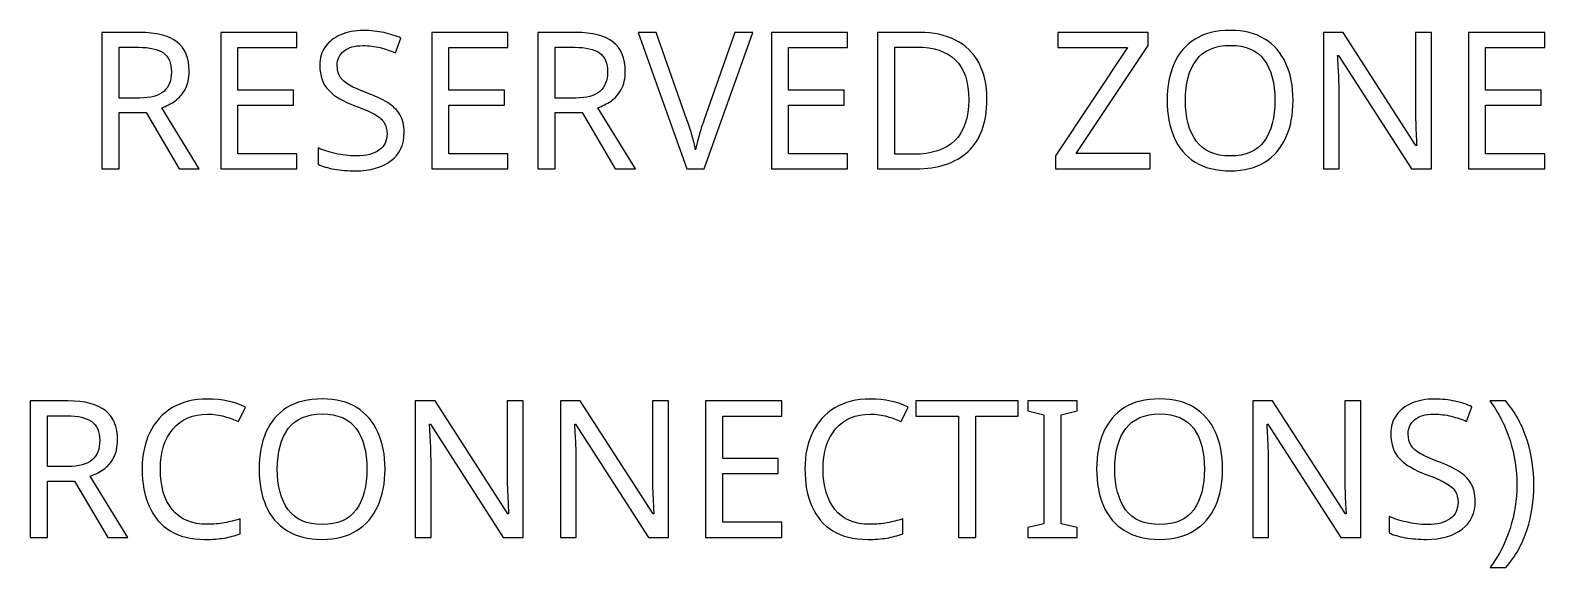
# Model space of a CAD drawing. Header units: inches. Extents: x -6.7 to 20.3, y -5.6 to 12.6.
# Drawn here: x 3.673 to 4.995, y 0.761 to 1.23 of the extents above; entities that cross this region are included whole.
import ezdxf

# ---------------------------------------------------------------- set-up
doc = ezdxf.new("R2010")
doc.units = ezdxf.units.IN
doc.header["$MEASUREMENT"] = 0
doc.layers.add('Layer 1', color=7, linetype='Continuous')

msp = doc.modelspace()

# ---------------------------------------------------------------- linework, layer by layer
at = {"layer": 'Layer 1', "color": 114}
for points, knots in [([(3.9996, 1.1405), (3.9996, 1.13), (3.9958, 1.1217), (3.9881, 1.1159), (3.9805, 1.11), (3.9701, 1.107), (3.9571, 1.107), (3.9505, 1.107), (3.9443, 1.1075), (3.9386, 1.1085), (3.933, 1.1095), (3.9283, 1.1109), (3.9245, 1.1127), (3.9245, 1.1127), (3.9245, 1.127), (3.9245, 1.127), (3.9285, 1.1252), (3.9335, 1.1236), (3.9394, 1.1222), (3.9453, 1.1207), (3.9515, 1.12), (3.9578, 1.12), (3.9667, 1.12), (3.9734, 1.1217), (3.9779, 1.1252), (3.9824, 1.1286), (3.9846, 1.1333), (3.9846, 1.1392), (3.9846, 1.1431), (3.9838, 1.1464), (3.9821, 1.149), (3.9805, 1.1517), (3.9776, 1.1542), (3.9736, 1.1564), (3.9695, 1.1587), (3.9639, 1.1611), (3.9566, 1.1637), (3.9465, 1.1674), (3.9389, 1.1719), (3.9337, 1.1772), (3.9286, 1.1825), (3.926, 1.1898), (3.926, 1.199), (3.926, 1.2054), (3.9276, 1.2108), (3.9308, 1.2153), (3.934, 1.2198), (3.9385, 1.2232), (3.9442, 1.2257), (3.95, 1.2281), (3.9565, 1.2294), (3.964, 1.2294), (3.9705, 1.2294), (3.9765, 1.2287), (3.982, 1.2275), (3.9874, 1.2263), (3.9924, 1.2247), (3.9968, 1.2227), (3.9968, 1.2227), (3.9921, 1.2099), (3.9921, 1.2099), (3.988, 1.2116), (3.9836, 1.2131), (3.9787, 1.2144), (3.9739, 1.2156), (3.9689, 1.2162), (3.9636, 1.2162), (3.9562, 1.2162), (3.9506, 1.2146), (3.9468, 1.2114), (3.943, 1.2083), (3.9411, 1.2041), (3.9411, 1.1989), (3.9411, 1.1949), (3.942, 1.1915), (3.9436, 1.1889), (3.9453, 1.1862), (3.948, 1.1838), (3.9518, 1.1817), (3.9556, 1.1796), (3.9607, 1.1773), (3.9671, 1.1749), (3.9741, 1.1723), (3.9801, 1.1696), (3.9849, 1.1666), (3.9897, 1.1637), (3.9934, 1.1601), (3.9959, 1.156), (3.9984, 1.1519), (3.9996, 1.1467), (3.9996, 1.1405)], [0, 0, 0, 0, 0.033333, 0.033333, 0.033333, 0.066667, 0.066667, 0.066667, 0.1, 0.1, 0.1, 0.133333, 0.133333, 0.133333, 0.166667, 0.166667, 0.166667, 0.2, 0.2, 0.2, 0.233333, 0.233333, 0.233333, 0.266667, 0.266667, 0.266667, 0.3, 0.3, 0.3, 0.333333, 0.333333, 0.333333, 0.366667, 0.366667, 0.366667, 0.4, 0.4, 0.4, 0.433333, 0.433333, 0.433333, 0.466667, 0.466667, 0.466667, 0.5, 0.5, 0.5, 0.533333, 0.533333, 0.533333, 0.566667, 0.566667, 0.566667, 0.6, 0.6, 0.6, 0.633333, 0.633333, 0.633333, 0.666667, 0.666667, 0.666667, 0.7, 0.7, 0.7, 0.733333, 0.733333, 0.733333, 0.766667, 0.766667, 0.766667, 0.8, 0.8, 0.8, 0.833333, 0.833333, 0.833333, 0.866667, 0.866667, 0.866667, 0.9, 0.9, 0.9, 0.933333, 0.933333, 0.933333, 0.966667, 0.966667, 0.966667, 1, 1, 1, 1]), ([(4.7751, 1.1684), (4.7751, 1.156), (4.7731, 1.1453), (4.7689, 1.1361), (4.7647, 1.1269), (4.7586, 1.1198), (4.7505, 1.1147), (4.7424, 1.1096), (4.7323, 1.107), (4.7203, 1.107), (4.708, 1.107), (4.6977, 1.1096), (4.6896, 1.1147), (4.6814, 1.1198), (4.6753, 1.127), (4.6713, 1.1362), (4.6673, 1.1454), (4.6653, 1.1562), (4.6653, 1.1685), (4.6653, 1.1807), (4.6673, 1.1914), (4.6713, 1.2005), (4.6753, 1.2096), (4.6814, 1.2167), (4.6896, 1.2219), (4.6977, 1.227), (4.708, 1.2295), (4.7205, 1.2295), (4.7324, 1.2295), (4.7424, 1.227), (4.7505, 1.2219), (4.7586, 1.2169), (4.7647, 1.2098), (4.7689, 1.2006), (4.7731, 1.1914), (4.7751, 1.1807), (4.7751, 1.1684)], [0, 0, 0, 0, 0.083333, 0.083333, 0.083333, 0.166667, 0.166667, 0.166667, 0.25, 0.25, 0.25, 0.333333, 0.333333, 0.333333, 0.416667, 0.416667, 0.416667, 0.5, 0.5, 0.5, 0.583333, 0.583333, 0.583333, 0.666667, 0.666667, 0.666667, 0.75, 0.75, 0.75, 0.833333, 0.833333, 0.833333, 0.916667, 0.916667, 0.916667, 1, 1, 1, 1]), ([(3.7686, 1.2277), (3.7834, 1.2277), (3.7943, 1.2249), (3.8014, 1.2193), (3.8085, 1.2137), (3.812, 1.2052), (3.812, 1.1939), (3.812, 1.1875), (3.8108, 1.1822), (3.8085, 1.178), (3.8061, 1.1738), (3.8032, 1.1704), (3.7996, 1.1679), (3.796, 1.1654), (3.7921, 1.1635), (3.7881, 1.162), (3.7881, 1.162), (3.8208, 1.1087), (3.8208, 1.1087), (3.8208, 1.1087), (3.8033, 1.1087), (3.8033, 1.1087), (3.8033, 1.1087), (3.7745, 1.1579), (3.7745, 1.1579), (3.7745, 1.1579), (3.7508, 1.1579), (3.7508, 1.1579), (3.7508, 1.1579), (3.7508, 1.1087), (3.7508, 1.1087), (3.7508, 1.1087), (3.7358, 1.1087), (3.7358, 1.1087), (3.7358, 1.1087), (3.7358, 1.2277), (3.7358, 1.2277), (3.7358, 1.2277), (3.7686, 1.2277), (3.7686, 1.2277)], [0, 0, 0, 0, 0.076923, 0.076923, 0.076923, 0.153846, 0.153846, 0.153846, 0.230769, 0.230769, 0.230769, 0.307692, 0.307692, 0.307692, 0.384615, 0.384615, 0.384615, 0.461538, 0.461538, 0.461538, 0.538462, 0.538462, 0.538462, 0.615385, 0.615385, 0.615385, 0.692308, 0.692308, 0.692308, 0.769231, 0.769231, 0.769231, 0.846154, 0.846154, 0.846154, 0.923077, 0.923077, 0.923077, 1, 1, 1, 1]), ([(3.906, 1.1087), (3.906, 1.1087), (3.8395, 1.1087), (3.8395, 1.1087), (3.8395, 1.1087), (3.8395, 1.2277), (3.8395, 1.2277), (3.8395, 1.2277), (3.906, 1.2277), (3.906, 1.2277), (3.906, 1.2277), (3.906, 1.2145), (3.906, 1.2145), (3.906, 1.2145), (3.8545, 1.2145), (3.8545, 1.2145), (3.8545, 1.2145), (3.8545, 1.1774), (3.8545, 1.1774), (3.8545, 1.1774), (3.903, 1.1774), (3.903, 1.1774), (3.903, 1.1774), (3.903, 1.1644), (3.903, 1.1644), (3.903, 1.1644), (3.8545, 1.1644), (3.8545, 1.1644), (3.8545, 1.1644), (3.8545, 1.1219), (3.8545, 1.1219), (3.8545, 1.1219), (3.906, 1.1219), (3.906, 1.1219), (3.906, 1.1219), (3.906, 1.1087), (3.906, 1.1087)], [0, 0, 0, 0, 0.083333, 0.083333, 0.083333, 0.166667, 0.166667, 0.166667, 0.25, 0.25, 0.25, 0.333333, 0.333333, 0.333333, 0.416667, 0.416667, 0.416667, 0.5, 0.5, 0.5, 0.583333, 0.583333, 0.583333, 0.666667, 0.666667, 0.666667, 0.75, 0.75, 0.75, 0.833333, 0.833333, 0.833333, 0.916667, 0.916667, 0.916667, 1, 1, 1, 1]), ([(4.0901, 1.1087), (4.0901, 1.1087), (4.0236, 1.1087), (4.0236, 1.1087), (4.0236, 1.1087), (4.0236, 1.2277), (4.0236, 1.2277), (4.0236, 1.2277), (4.0901, 1.2277), (4.0901, 1.2277), (4.0901, 1.2277), (4.0901, 1.2145), (4.0901, 1.2145), (4.0901, 1.2145), (4.0386, 1.2145), (4.0386, 1.2145), (4.0386, 1.2145), (4.0386, 1.1774), (4.0386, 1.1774), (4.0386, 1.1774), (4.0871, 1.1774), (4.0871, 1.1774), (4.0871, 1.1774), (4.0871, 1.1644), (4.0871, 1.1644), (4.0871, 1.1644), (4.0386, 1.1644), (4.0386, 1.1644), (4.0386, 1.1644), (4.0386, 1.1219), (4.0386, 1.1219), (4.0386, 1.1219), (4.0901, 1.1219), (4.0901, 1.1219), (4.0901, 1.1219), (4.0901, 1.1087), (4.0901, 1.1087)], [0, 0, 0, 0, 0.083333, 0.083333, 0.083333, 0.166667, 0.166667, 0.166667, 0.25, 0.25, 0.25, 0.333333, 0.333333, 0.333333, 0.416667, 0.416667, 0.416667, 0.5, 0.5, 0.5, 0.583333, 0.583333, 0.583333, 0.666667, 0.666667, 0.666667, 0.75, 0.75, 0.75, 0.833333, 0.833333, 0.833333, 0.916667, 0.916667, 0.916667, 1, 1, 1, 1]), ([(4.1491, 1.2277), (4.1639, 1.2277), (4.1748, 1.2249), (4.1819, 1.2193), (4.1889, 1.2137), (4.1925, 1.2052), (4.1925, 1.1939), (4.1925, 1.1875), (4.1913, 1.1822), (4.189, 1.178), (4.1866, 1.1738), (4.1837, 1.1704), (4.1801, 1.1679), (4.1764, 1.1654), (4.1726, 1.1635), (4.1686, 1.162), (4.1686, 1.162), (4.2013, 1.1087), (4.2013, 1.1087), (4.2013, 1.1087), (4.1838, 1.1087), (4.1838, 1.1087), (4.1838, 1.1087), (4.155, 1.1579), (4.155, 1.1579), (4.155, 1.1579), (4.1313, 1.1579), (4.1313, 1.1579), (4.1313, 1.1579), (4.1313, 1.1087), (4.1313, 1.1087), (4.1313, 1.1087), (4.1163, 1.1087), (4.1163, 1.1087), (4.1163, 1.1087), (4.1163, 1.2277), (4.1163, 1.2277), (4.1163, 1.2277), (4.1491, 1.2277), (4.1491, 1.2277)], [0, 0, 0, 0, 0.076923, 0.076923, 0.076923, 0.153846, 0.153846, 0.153846, 0.230769, 0.230769, 0.230769, 0.307692, 0.307692, 0.307692, 0.384615, 0.384615, 0.384615, 0.461538, 0.461538, 0.461538, 0.538462, 0.538462, 0.538462, 0.615385, 0.615385, 0.615385, 0.692308, 0.692308, 0.692308, 0.769231, 0.769231, 0.769231, 0.846154, 0.846154, 0.846154, 0.923077, 0.923077, 0.923077, 1, 1, 1, 1]), ([(4.3038, 1.2277), (4.3038, 1.2277), (4.2613, 1.1087), (4.2613, 1.1087), (4.2613, 1.1087), (4.2463, 1.1087), (4.2463, 1.1087), (4.2463, 1.1087), (4.2038, 1.2277), (4.2038, 1.2277), (4.2038, 1.2277), (4.2195, 1.2277), (4.2195, 1.2277), (4.2195, 1.2277), (4.2463, 1.1514), (4.2463, 1.1514), (4.2481, 1.1465), (4.2496, 1.1419), (4.2508, 1.1376), (4.252, 1.1333), (4.253, 1.1292), (4.2538, 1.1254), (4.2546, 1.1292), (4.2556, 1.1334), (4.2568, 1.1377), (4.258, 1.142), (4.2595, 1.1467), (4.2613, 1.1517), (4.2613, 1.1517), (4.288, 1.2277), (4.288, 1.2277), (4.288, 1.2277), (4.3038, 1.2277), (4.3038, 1.2277)], [0, 0, 0, 0, 0.090909, 0.090909, 0.090909, 0.181818, 0.181818, 0.181818, 0.272727, 0.272727, 0.272727, 0.363636, 0.363636, 0.363636, 0.454545, 0.454545, 0.454545, 0.545455, 0.545455, 0.545455, 0.636364, 0.636364, 0.636364, 0.727273, 0.727273, 0.727273, 0.818182, 0.818182, 0.818182, 0.909091, 0.909091, 0.909091, 1, 1, 1, 1]), ([(4.3865, 1.1087), (4.3865, 1.1087), (4.32, 1.1087), (4.32, 1.1087), (4.32, 1.1087), (4.32, 1.2277), (4.32, 1.2277), (4.32, 1.2277), (4.3865, 1.2277), (4.3865, 1.2277), (4.3865, 1.2277), (4.3865, 1.2145), (4.3865, 1.2145), (4.3865, 1.2145), (4.335, 1.2145), (4.335, 1.2145), (4.335, 1.2145), (4.335, 1.1774), (4.335, 1.1774), (4.335, 1.1774), (4.3835, 1.1774), (4.3835, 1.1774), (4.3835, 1.1774), (4.3835, 1.1644), (4.3835, 1.1644), (4.3835, 1.1644), (4.335, 1.1644), (4.335, 1.1644), (4.335, 1.1644), (4.335, 1.1219), (4.335, 1.1219), (4.335, 1.1219), (4.3865, 1.1219), (4.3865, 1.1219), (4.3865, 1.1219), (4.3865, 1.1087), (4.3865, 1.1087)], [0, 0, 0, 0, 0.083333, 0.083333, 0.083333, 0.166667, 0.166667, 0.166667, 0.25, 0.25, 0.25, 0.333333, 0.333333, 0.333333, 0.416667, 0.416667, 0.416667, 0.5, 0.5, 0.5, 0.583333, 0.583333, 0.583333, 0.666667, 0.666667, 0.666667, 0.75, 0.75, 0.75, 0.833333, 0.833333, 0.833333, 0.916667, 0.916667, 0.916667, 1, 1, 1, 1]), ([(4.508, 1.1694), (4.508, 1.1492), (4.5025, 1.1341), (4.4916, 1.1239), (4.4806, 1.1138), (4.4654, 1.1087), (4.4458, 1.1087), (4.4458, 1.1087), (4.4126, 1.1087), (4.4126, 1.1087), (4.4126, 1.1087), (4.4126, 1.2277), (4.4126, 1.2277), (4.4126, 1.2277), (4.4493, 1.2277), (4.4493, 1.2277), (4.4613, 1.2277), (4.4717, 1.2255), (4.4805, 1.221), (4.4893, 1.2166), (4.496, 1.2101), (4.5008, 1.2014), (4.5056, 1.1928), (4.508, 1.1821), (4.508, 1.1694)], [0, 0, 0, 0, 0.125, 0.125, 0.125, 0.25, 0.25, 0.25, 0.375, 0.375, 0.375, 0.5, 0.5, 0.5, 0.625, 0.625, 0.625, 0.75, 0.75, 0.75, 0.875, 0.875, 0.875, 1, 1, 1, 1]), ([(4.6503, 1.1087), (4.6503, 1.1087), (4.5678, 1.1087), (4.5678, 1.1087), (4.5678, 1.1087), (4.5678, 1.12), (4.5678, 1.12), (4.5678, 1.12), (4.6305, 1.2144), (4.6305, 1.2144), (4.6305, 1.2144), (4.5698, 1.2144), (4.5698, 1.2144), (4.5698, 1.2144), (4.5698, 1.2277), (4.5698, 1.2277), (4.5698, 1.2277), (4.6486, 1.2277), (4.6486, 1.2277), (4.6486, 1.2277), (4.6486, 1.2164), (4.6486, 1.2164), (4.6486, 1.2164), (4.586, 1.122), (4.586, 1.122), (4.586, 1.122), (4.6503, 1.122), (4.6503, 1.122), (4.6503, 1.122), (4.6503, 1.1087), (4.6503, 1.1087)], [0, 0, 0, 0, 0.1, 0.1, 0.1, 0.2, 0.2, 0.2, 0.3, 0.3, 0.3, 0.4, 0.4, 0.4, 0.5, 0.5, 0.5, 0.6, 0.6, 0.6, 0.7, 0.7, 0.7, 0.8, 0.8, 0.8, 0.9, 0.9, 0.9, 1, 1, 1, 1]), ([(4.6811, 1.1684), (4.6811, 1.1534), (4.6843, 1.1416), (4.6906, 1.1329), (4.697, 1.1243), (4.7069, 1.12), (4.7203, 1.12), (4.7339, 1.12), (4.7438, 1.1243), (4.75, 1.1329), (4.7562, 1.1416), (4.7593, 1.1534), (4.7593, 1.1684), (4.7593, 1.1834), (4.7562, 1.1951), (4.75, 1.2036), (4.7438, 1.2121), (4.7339, 1.2164), (4.7205, 1.2164), (4.707, 1.2164), (4.6971, 1.2121), (4.6907, 1.2036), (4.6843, 1.1951), (4.6811, 1.1834), (4.6811, 1.1684)], [0, 0, 0, 0, 0.125, 0.125, 0.125, 0.25, 0.25, 0.25, 0.375, 0.375, 0.375, 0.5, 0.5, 0.5, 0.625, 0.625, 0.625, 0.75, 0.75, 0.75, 0.875, 0.875, 0.875, 1, 1, 1, 1]), ([(4.8958, 1.1087), (4.8958, 1.1087), (4.8783, 1.1087), (4.8783, 1.1087), (4.8783, 1.1087), (4.8146, 1.2075), (4.8146, 1.2075), (4.8146, 1.2075), (4.814, 1.2075), (4.814, 1.2075), (4.8142, 1.2036), (4.8145, 1.1988), (4.8148, 1.193), (4.8151, 1.1872), (4.8153, 1.1813), (4.8153, 1.1752), (4.8153, 1.1752), (4.8153, 1.1087), (4.8153, 1.1087), (4.8153, 1.1087), (4.8015, 1.1087), (4.8015, 1.1087), (4.8015, 1.1087), (4.8015, 1.2277), (4.8015, 1.2277), (4.8015, 1.2277), (4.8188, 1.2277), (4.8188, 1.2277), (4.8188, 1.2277), (4.8823, 1.1292), (4.8823, 1.1292), (4.8823, 1.1292), (4.883, 1.1292), (4.883, 1.1292), (4.8829, 1.131), (4.8827, 1.1336), (4.8826, 1.1372), (4.8824, 1.1407), (4.8822, 1.1446), (4.8821, 1.1489), (4.8819, 1.1531), (4.8818, 1.157), (4.8818, 1.1605), (4.8818, 1.1605), (4.8818, 1.2277), (4.8818, 1.2277), (4.8818, 1.2277), (4.8958, 1.2277), (4.8958, 1.2277), (4.8958, 1.2277), (4.8958, 1.1087), (4.8958, 1.1087)], [0, 0, 0, 0, 0.058824, 0.058824, 0.058824, 0.117647, 0.117647, 0.117647, 0.176471, 0.176471, 0.176471, 0.235294, 0.235294, 0.235294, 0.294118, 0.294118, 0.294118, 0.352941, 0.352941, 0.352941, 0.411765, 0.411765, 0.411765, 0.470588, 0.470588, 0.470588, 0.529412, 0.529412, 0.529412, 0.588235, 0.588235, 0.588235, 0.647059, 0.647059, 0.647059, 0.705882, 0.705882, 0.705882, 0.764706, 0.764706, 0.764706, 0.823529, 0.823529, 0.823529, 0.882353, 0.882353, 0.882353, 0.941176, 0.941176, 0.941176, 1, 1, 1, 1]), ([(4.9946, 1.1087), (4.9946, 1.1087), (4.9281, 1.1087), (4.9281, 1.1087), (4.9281, 1.1087), (4.9281, 1.2277), (4.9281, 1.2277), (4.9281, 1.2277), (4.9946, 1.2277), (4.9946, 1.2277), (4.9946, 1.2277), (4.9946, 1.2145), (4.9946, 1.2145), (4.9946, 1.2145), (4.9431, 1.2145), (4.9431, 1.2145), (4.9431, 1.2145), (4.9431, 1.1774), (4.9431, 1.1774), (4.9431, 1.1774), (4.9916, 1.1774), (4.9916, 1.1774), (4.9916, 1.1774), (4.9916, 1.1644), (4.9916, 1.1644), (4.9916, 1.1644), (4.9431, 1.1644), (4.9431, 1.1644), (4.9431, 1.1644), (4.9431, 1.1219), (4.9431, 1.1219), (4.9431, 1.1219), (4.9946, 1.1219), (4.9946, 1.1219), (4.9946, 1.1219), (4.9946, 1.1087), (4.9946, 1.1087)], [0, 0, 0, 0, 0.083333, 0.083333, 0.083333, 0.166667, 0.166667, 0.166667, 0.25, 0.25, 0.25, 0.333333, 0.333333, 0.333333, 0.416667, 0.416667, 0.416667, 0.5, 0.5, 0.5, 0.583333, 0.583333, 0.583333, 0.666667, 0.666667, 0.666667, 0.75, 0.75, 0.75, 0.833333, 0.833333, 0.833333, 0.916667, 0.916667, 0.916667, 1, 1, 1, 1]), ([(3.7678, 1.2147), (3.7678, 1.2147), (3.7508, 1.2147), (3.7508, 1.2147), (3.7508, 1.2147), (3.7508, 1.1705), (3.7508, 1.1705), (3.7508, 1.1705), (3.7686, 1.1705), (3.7686, 1.1705), (3.7783, 1.1705), (3.7854, 1.1724), (3.7898, 1.1763), (3.7943, 1.1801), (3.7965, 1.1857), (3.7965, 1.1932), (3.7965, 1.201), (3.7941, 1.2065), (3.7895, 1.2098), (3.7848, 1.2131), (3.7776, 1.2147), (3.7678, 1.2147)], [0, 0, 0, 0, 0.142857, 0.142857, 0.142857, 0.285714, 0.285714, 0.285714, 0.428571, 0.428571, 0.428571, 0.571429, 0.571429, 0.571429, 0.714286, 0.714286, 0.714286, 0.857143, 0.857143, 0.857143, 1, 1, 1, 1]), ([(4.1483, 1.2147), (4.1483, 1.2147), (4.1313, 1.2147), (4.1313, 1.2147), (4.1313, 1.2147), (4.1313, 1.1705), (4.1313, 1.1705), (4.1313, 1.1705), (4.1491, 1.1705), (4.1491, 1.1705), (4.1588, 1.1705), (4.1659, 1.1724), (4.1703, 1.1763), (4.1748, 1.1801), (4.177, 1.1857), (4.177, 1.1932), (4.177, 1.201), (4.1746, 1.2065), (4.17, 1.2098), (4.1653, 1.2131), (4.1581, 1.2147), (4.1483, 1.2147)], [0, 0, 0, 0, 0.142857, 0.142857, 0.142857, 0.285714, 0.285714, 0.285714, 0.428571, 0.428571, 0.428571, 0.571429, 0.571429, 0.571429, 0.714286, 0.714286, 0.714286, 0.857143, 0.857143, 0.857143, 1, 1, 1, 1]), ([(4.4921, 1.1689), (4.4921, 1.1847), (4.4882, 1.1964), (4.4804, 1.2038), (4.4726, 1.2112), (4.4615, 1.2149), (4.4471, 1.2149), (4.4471, 1.2149), (4.4276, 1.2149), (4.4276, 1.2149), (4.4276, 1.2149), (4.4276, 1.1215), (4.4276, 1.1215), (4.4276, 1.1215), (4.4438, 1.1215), (4.4438, 1.1215), (4.476, 1.1215), (4.4921, 1.1373), (4.4921, 1.1689)], [0, 0, 0, 0, 0.166667, 0.166667, 0.166667, 0.333333, 0.333333, 0.333333, 0.5, 0.5, 0.5, 0.666667, 0.666667, 0.666667, 0.833333, 0.833333, 0.833333, 1, 1, 1, 1])]:
    msp.add_open_spline(points, degree=3, knots=knots, dxfattribs=at)
at = {"layer": 'Layer 1', "color": 250}
for points, knots in [([(3.7062, 0.9064), (3.721, 0.9064), (3.7319, 0.9036), (3.739, 0.898), (3.746, 0.8924), (3.7495, 0.8839), (3.7495, 0.8726), (3.7495, 0.8662), (3.7484, 0.8609), (3.746, 0.8567), (3.7437, 0.8525), (3.7407, 0.8491), (3.7371, 0.8466), (3.7335, 0.8441), (3.7297, 0.8422), (3.7257, 0.8407), (3.7257, 0.8407), (3.7584, 0.7874), (3.7584, 0.7874), (3.7584, 0.7874), (3.7409, 0.7874), (3.7409, 0.7874), (3.7409, 0.7874), (3.712, 0.8366), (3.712, 0.8366), (3.712, 0.8366), (3.6884, 0.8366), (3.6884, 0.8366), (3.6884, 0.8366), (3.6884, 0.7874), (3.6884, 0.7874), (3.6884, 0.7874), (3.6734, 0.7874), (3.6734, 0.7874), (3.6734, 0.7874), (3.6734, 0.9064), (3.6734, 0.9064), (3.6734, 0.9064), (3.7062, 0.9064), (3.7062, 0.9064)], [0, 0, 0, 0, 0.076923, 0.076923, 0.076923, 0.153846, 0.153846, 0.153846, 0.230769, 0.230769, 0.230769, 0.307692, 0.307692, 0.307692, 0.384615, 0.384615, 0.384615, 0.461538, 0.461538, 0.461538, 0.538462, 0.538462, 0.538462, 0.615385, 0.615385, 0.615385, 0.692308, 0.692308, 0.692308, 0.769231, 0.769231, 0.769231, 0.846154, 0.846154, 0.846154, 0.923077, 0.923077, 0.923077, 1, 1, 1, 1]), ([(3.828, 0.8949), (3.8153, 0.8949), (3.8052, 0.8906), (3.7979, 0.8821), (3.7905, 0.8735), (3.7869, 0.8618), (3.7869, 0.8469), (3.7869, 0.8321), (3.7903, 0.8204), (3.7971, 0.8118), (3.804, 0.8032), (3.8142, 0.7989), (3.8279, 0.7989), (3.8331, 0.7989), (3.838, 0.7993), (3.8427, 0.8002), (3.8474, 0.8011), (3.8519, 0.8022), (3.8564, 0.8036), (3.8564, 0.8036), (3.8564, 0.7906), (3.8564, 0.7906), (3.8519, 0.7889), (3.8474, 0.7877), (3.8426, 0.7869), (3.8379, 0.7861), (3.8323, 0.7857), (3.8257, 0.7857), (3.8136, 0.7857), (3.8035, 0.7882), (3.7954, 0.7932), (3.7873, 0.7982), (3.7812, 0.8053), (3.7771, 0.8146), (3.7731, 0.8238), (3.771, 0.8346), (3.771, 0.8471), (3.771, 0.8591), (3.7732, 0.8696), (3.7776, 0.8788), (3.782, 0.888), (3.7885, 0.8951), (3.797, 0.9003), (3.8056, 0.9055), (3.816, 0.9081), (3.8282, 0.9081), (3.8408, 0.9081), (3.8517, 0.9057), (3.861, 0.9011), (3.861, 0.9011), (3.855, 0.8884), (3.855, 0.8884), (3.8514, 0.8901), (3.8473, 0.8916), (3.8428, 0.8929), (3.8383, 0.8942), (3.8334, 0.8949), (3.828, 0.8949)], [0, 0, 0, 0, 0.052632, 0.052632, 0.052632, 0.105263, 0.105263, 0.105263, 0.157895, 0.157895, 0.157895, 0.210526, 0.210526, 0.210526, 0.263158, 0.263158, 0.263158, 0.315789, 0.315789, 0.315789, 0.368421, 0.368421, 0.368421, 0.421053, 0.421053, 0.421053, 0.473684, 0.473684, 0.473684, 0.526316, 0.526316, 0.526316, 0.578947, 0.578947, 0.578947, 0.631579, 0.631579, 0.631579, 0.684211, 0.684211, 0.684211, 0.736842, 0.736842, 0.736842, 0.789474, 0.789474, 0.789474, 0.842105, 0.842105, 0.842105, 0.894737, 0.894737, 0.894737, 0.947368, 0.947368, 0.947368, 1, 1, 1, 1]), ([(3.9829, 0.8471), (3.9829, 0.8347), (3.9808, 0.824), (3.9766, 0.8148), (3.9725, 0.8056), (3.9663, 0.7985), (3.9582, 0.7934), (3.9501, 0.7883), (3.94, 0.7857), (3.928, 0.7857), (3.9157, 0.7857), (3.9055, 0.7883), (3.8973, 0.7934), (3.8891, 0.7985), (3.883, 0.8057), (3.879, 0.8149), (3.875, 0.8241), (3.873, 0.8349), (3.873, 0.8472), (3.873, 0.8594), (3.875, 0.8701), (3.879, 0.8792), (3.883, 0.8883), (3.8891, 0.8954), (3.8973, 0.9006), (3.9055, 0.9057), (3.9158, 0.9082), (3.9282, 0.9082), (3.9401, 0.9082), (3.9501, 0.9057), (3.9582, 0.9006), (3.9663, 0.8956), (3.9725, 0.8885), (3.9766, 0.8793), (3.9808, 0.8701), (3.9829, 0.8594), (3.9829, 0.8471)], [0, 0, 0, 0, 0.083333, 0.083333, 0.083333, 0.166667, 0.166667, 0.166667, 0.25, 0.25, 0.25, 0.333333, 0.333333, 0.333333, 0.416667, 0.416667, 0.416667, 0.5, 0.5, 0.5, 0.583333, 0.583333, 0.583333, 0.666667, 0.666667, 0.666667, 0.75, 0.75, 0.75, 0.833333, 0.833333, 0.833333, 0.916667, 0.916667, 0.916667, 1, 1, 1, 1]), ([(4.1035, 0.7874), (4.1035, 0.7874), (4.086, 0.7874), (4.086, 0.7874), (4.086, 0.7874), (4.0224, 0.8862), (4.0224, 0.8862), (4.0224, 0.8862), (4.0217, 0.8862), (4.0217, 0.8862), (4.0219, 0.8823), (4.0222, 0.8775), (4.0225, 0.8717), (4.0229, 0.8659), (4.023, 0.86), (4.023, 0.8539), (4.023, 0.8539), (4.023, 0.7874), (4.023, 0.7874), (4.023, 0.7874), (4.0092, 0.7874), (4.0092, 0.7874), (4.0092, 0.7874), (4.0092, 0.9064), (4.0092, 0.9064), (4.0092, 0.9064), (4.0265, 0.9064), (4.0265, 0.9064), (4.0265, 0.9064), (4.09, 0.8079), (4.09, 0.8079), (4.09, 0.8079), (4.0907, 0.8079), (4.0907, 0.8079), (4.0906, 0.8097), (4.0905, 0.8123), (4.0903, 0.8159), (4.0901, 0.8194), (4.09, 0.8233), (4.0898, 0.8276), (4.0896, 0.8318), (4.0895, 0.8357), (4.0895, 0.8392), (4.0895, 0.8392), (4.0895, 0.9064), (4.0895, 0.9064), (4.0895, 0.9064), (4.1035, 0.9064), (4.1035, 0.9064), (4.1035, 0.9064), (4.1035, 0.7874), (4.1035, 0.7874)], [0, 0, 0, 0, 0.058824, 0.058824, 0.058824, 0.117647, 0.117647, 0.117647, 0.176471, 0.176471, 0.176471, 0.235294, 0.235294, 0.235294, 0.294118, 0.294118, 0.294118, 0.352941, 0.352941, 0.352941, 0.411765, 0.411765, 0.411765, 0.470588, 0.470588, 0.470588, 0.529412, 0.529412, 0.529412, 0.588235, 0.588235, 0.588235, 0.647059, 0.647059, 0.647059, 0.705882, 0.705882, 0.705882, 0.764706, 0.764706, 0.764706, 0.823529, 0.823529, 0.823529, 0.882353, 0.882353, 0.882353, 0.941176, 0.941176, 0.941176, 1, 1, 1, 1]), ([(4.2302, 0.7874), (4.2302, 0.7874), (4.2127, 0.7874), (4.2127, 0.7874), (4.2127, 0.7874), (4.149, 0.8862), (4.149, 0.8862), (4.149, 0.8862), (4.1484, 0.8862), (4.1484, 0.8862), (4.1486, 0.8823), (4.1489, 0.8775), (4.1492, 0.8717), (4.1495, 0.8659), (4.1497, 0.86), (4.1497, 0.8539), (4.1497, 0.8539), (4.1497, 0.7874), (4.1497, 0.7874), (4.1497, 0.7874), (4.1359, 0.7874), (4.1359, 0.7874), (4.1359, 0.7874), (4.1359, 0.9064), (4.1359, 0.9064), (4.1359, 0.9064), (4.1532, 0.9064), (4.1532, 0.9064), (4.1532, 0.9064), (4.2167, 0.8079), (4.2167, 0.8079), (4.2167, 0.8079), (4.2174, 0.8079), (4.2174, 0.8079), (4.2173, 0.8097), (4.2171, 0.8123), (4.217, 0.8159), (4.2168, 0.8194), (4.2166, 0.8233), (4.2165, 0.8276), (4.2163, 0.8318), (4.2162, 0.8357), (4.2162, 0.8392), (4.2162, 0.8392), (4.2162, 0.9064), (4.2162, 0.9064), (4.2162, 0.9064), (4.2302, 0.9064), (4.2302, 0.9064), (4.2302, 0.9064), (4.2302, 0.7874), (4.2302, 0.7874)], [0, 0, 0, 0, 0.058824, 0.058824, 0.058824, 0.117647, 0.117647, 0.117647, 0.176471, 0.176471, 0.176471, 0.235294, 0.235294, 0.235294, 0.294118, 0.294118, 0.294118, 0.352941, 0.352941, 0.352941, 0.411765, 0.411765, 0.411765, 0.470588, 0.470588, 0.470588, 0.529412, 0.529412, 0.529412, 0.588235, 0.588235, 0.588235, 0.647059, 0.647059, 0.647059, 0.705882, 0.705882, 0.705882, 0.764706, 0.764706, 0.764706, 0.823529, 0.823529, 0.823529, 0.882353, 0.882353, 0.882353, 0.941176, 0.941176, 0.941176, 1, 1, 1, 1]), ([(4.329, 0.7874), (4.329, 0.7874), (4.2625, 0.7874), (4.2625, 0.7874), (4.2625, 0.7874), (4.2625, 0.9064), (4.2625, 0.9064), (4.2625, 0.9064), (4.329, 0.9064), (4.329, 0.9064), (4.329, 0.9064), (4.329, 0.8932), (4.329, 0.8932), (4.329, 0.8932), (4.2775, 0.8932), (4.2775, 0.8932), (4.2775, 0.8932), (4.2775, 0.8561), (4.2775, 0.8561), (4.2775, 0.8561), (4.326, 0.8561), (4.326, 0.8561), (4.326, 0.8561), (4.326, 0.8431), (4.326, 0.8431), (4.326, 0.8431), (4.2775, 0.8431), (4.2775, 0.8431), (4.2775, 0.8431), (4.2775, 0.8006), (4.2775, 0.8006), (4.2775, 0.8006), (4.329, 0.8006), (4.329, 0.8006), (4.329, 0.8006), (4.329, 0.7874), (4.329, 0.7874)], [0, 0, 0, 0, 0.083333, 0.083333, 0.083333, 0.166667, 0.166667, 0.166667, 0.25, 0.25, 0.25, 0.333333, 0.333333, 0.333333, 0.416667, 0.416667, 0.416667, 0.5, 0.5, 0.5, 0.583333, 0.583333, 0.583333, 0.666667, 0.666667, 0.666667, 0.75, 0.75, 0.75, 0.833333, 0.833333, 0.833333, 0.916667, 0.916667, 0.916667, 1, 1, 1, 1]), ([(4.4062, 0.8949), (4.3934, 0.8949), (4.3834, 0.8906), (4.376, 0.8821), (4.3687, 0.8735), (4.365, 0.8618), (4.365, 0.8469), (4.365, 0.8321), (4.3685, 0.8204), (4.3753, 0.8118), (4.3821, 0.8032), (4.3924, 0.7989), (4.406, 0.7989), (4.4113, 0.7989), (4.4162, 0.7993), (4.4209, 0.8002), (4.4255, 0.8011), (4.4301, 0.8022), (4.4345, 0.8036), (4.4345, 0.8036), (4.4345, 0.7906), (4.4345, 0.7906), (4.4301, 0.7889), (4.4255, 0.7877), (4.4208, 0.7869), (4.4161, 0.7861), (4.4104, 0.7857), (4.4039, 0.7857), (4.3918, 0.7857), (4.3816, 0.7882), (4.3735, 0.7932), (4.3654, 0.7982), (4.3593, 0.8053), (4.3553, 0.8146), (4.3512, 0.8238), (4.3492, 0.8346), (4.3492, 0.8471), (4.3492, 0.8591), (4.3514, 0.8696), (4.3558, 0.8788), (4.3602, 0.888), (4.3666, 0.8951), (4.3752, 0.9003), (4.3838, 0.9055), (4.3941, 0.9081), (4.4064, 0.9081), (4.4189, 0.9081), (4.4299, 0.9057), (4.4392, 0.9011), (4.4392, 0.9011), (4.4332, 0.8884), (4.4332, 0.8884), (4.4295, 0.8901), (4.4255, 0.8916), (4.421, 0.8929), (4.4165, 0.8942), (4.4115, 0.8949), (4.4062, 0.8949)], [0, 0, 0, 0, 0.052632, 0.052632, 0.052632, 0.105263, 0.105263, 0.105263, 0.157895, 0.157895, 0.157895, 0.210526, 0.210526, 0.210526, 0.263158, 0.263158, 0.263158, 0.315789, 0.315789, 0.315789, 0.368421, 0.368421, 0.368421, 0.421053, 0.421053, 0.421053, 0.473684, 0.473684, 0.473684, 0.526316, 0.526316, 0.526316, 0.578947, 0.578947, 0.578947, 0.631579, 0.631579, 0.631579, 0.684211, 0.684211, 0.684211, 0.736842, 0.736842, 0.736842, 0.789474, 0.789474, 0.789474, 0.842105, 0.842105, 0.842105, 0.894737, 0.894737, 0.894737, 0.947368, 0.947368, 0.947368, 1, 1, 1, 1]), ([(4.4982, 0.7874), (4.4982, 0.7874), (4.4832, 0.7874), (4.4832, 0.7874), (4.4832, 0.7874), (4.4832, 0.8932), (4.4832, 0.8932), (4.4832, 0.8932), (4.446, 0.8932), (4.446, 0.8932), (4.446, 0.8932), (4.446, 0.9064), (4.446, 0.9064), (4.446, 0.9064), (4.5352, 0.9064), (4.5352, 0.9064), (4.5352, 0.9064), (4.5352, 0.8932), (4.5352, 0.8932), (4.5352, 0.8932), (4.4982, 0.8932), (4.4982, 0.8932), (4.4982, 0.8932), (4.4982, 0.7874), (4.4982, 0.7874)], [0, 0, 0, 0, 0.125, 0.125, 0.125, 0.25, 0.25, 0.25, 0.375, 0.375, 0.375, 0.5, 0.5, 0.5, 0.625, 0.625, 0.625, 0.75, 0.75, 0.75, 0.875, 0.875, 0.875, 1, 1, 1, 1]), ([(4.5867, 0.7874), (4.5867, 0.7874), (4.5437, 0.7874), (4.5437, 0.7874), (4.5437, 0.7874), (4.5437, 0.7961), (4.5437, 0.7961), (4.5437, 0.7961), (4.5577, 0.7992), (4.5577, 0.7992), (4.5577, 0.7992), (4.5577, 0.8944), (4.5577, 0.8944), (4.5577, 0.8944), (4.5437, 0.8977), (4.5437, 0.8977), (4.5437, 0.8977), (4.5437, 0.9064), (4.5437, 0.9064), (4.5437, 0.9064), (4.5867, 0.9064), (4.5867, 0.9064), (4.5867, 0.9064), (4.5867, 0.8977), (4.5867, 0.8977), (4.5867, 0.8977), (4.5727, 0.8944), (4.5727, 0.8944), (4.5727, 0.8944), (4.5727, 0.7992), (4.5727, 0.7992), (4.5727, 0.7992), (4.5867, 0.7961), (4.5867, 0.7961), (4.5867, 0.7961), (4.5867, 0.7874), (4.5867, 0.7874)], [0, 0, 0, 0, 0.083333, 0.083333, 0.083333, 0.166667, 0.166667, 0.166667, 0.25, 0.25, 0.25, 0.333333, 0.333333, 0.333333, 0.416667, 0.416667, 0.416667, 0.5, 0.5, 0.5, 0.583333, 0.583333, 0.583333, 0.666667, 0.666667, 0.666667, 0.75, 0.75, 0.75, 0.833333, 0.833333, 0.833333, 0.916667, 0.916667, 0.916667, 1, 1, 1, 1]), ([(4.7135, 0.8471), (4.7135, 0.8347), (4.7115, 0.824), (4.7073, 0.8148), (4.7031, 0.8056), (4.697, 0.7985), (4.6889, 0.7934), (4.6808, 0.7883), (4.6707, 0.7857), (4.6587, 0.7857), (4.6464, 0.7857), (4.6361, 0.7883), (4.628, 0.7934), (4.6198, 0.7985), (4.6137, 0.8057), (4.6097, 0.8149), (4.6057, 0.8241), (4.6037, 0.8349), (4.6037, 0.8472), (4.6037, 0.8594), (4.6057, 0.8701), (4.6097, 0.8792), (4.6137, 0.8883), (4.6198, 0.8954), (4.628, 0.9006), (4.6361, 0.9057), (4.6464, 0.9082), (4.6589, 0.9082), (4.6708, 0.9082), (4.6808, 0.9057), (4.6889, 0.9006), (4.697, 0.8956), (4.7031, 0.8885), (4.7073, 0.8793), (4.7115, 0.8701), (4.7135, 0.8594), (4.7135, 0.8471)], [0, 0, 0, 0, 0.083333, 0.083333, 0.083333, 0.166667, 0.166667, 0.166667, 0.25, 0.25, 0.25, 0.333333, 0.333333, 0.333333, 0.416667, 0.416667, 0.416667, 0.5, 0.5, 0.5, 0.583333, 0.583333, 0.583333, 0.666667, 0.666667, 0.666667, 0.75, 0.75, 0.75, 0.833333, 0.833333, 0.833333, 0.916667, 0.916667, 0.916667, 1, 1, 1, 1]), ([(4.8342, 0.7874), (4.8342, 0.7874), (4.8167, 0.7874), (4.8167, 0.7874), (4.8167, 0.7874), (4.753, 0.8862), (4.753, 0.8862), (4.753, 0.8862), (4.7524, 0.8862), (4.7524, 0.8862), (4.7526, 0.8823), (4.7529, 0.8775), (4.7532, 0.8717), (4.7535, 0.8659), (4.7537, 0.86), (4.7537, 0.8539), (4.7537, 0.8539), (4.7537, 0.7874), (4.7537, 0.7874), (4.7537, 0.7874), (4.7399, 0.7874), (4.7399, 0.7874), (4.7399, 0.7874), (4.7399, 0.9064), (4.7399, 0.9064), (4.7399, 0.9064), (4.7572, 0.9064), (4.7572, 0.9064), (4.7572, 0.9064), (4.8207, 0.8079), (4.8207, 0.8079), (4.8207, 0.8079), (4.8214, 0.8079), (4.8214, 0.8079), (4.8213, 0.8097), (4.8211, 0.8123), (4.8209, 0.8159), (4.8208, 0.8194), (4.8206, 0.8233), (4.8204, 0.8276), (4.8203, 0.8318), (4.8202, 0.8357), (4.8202, 0.8392), (4.8202, 0.8392), (4.8202, 0.9064), (4.8202, 0.9064), (4.8202, 0.9064), (4.8342, 0.9064), (4.8342, 0.9064), (4.8342, 0.9064), (4.8342, 0.7874), (4.8342, 0.7874)], [0, 0, 0, 0, 0.058824, 0.058824, 0.058824, 0.117647, 0.117647, 0.117647, 0.176471, 0.176471, 0.176471, 0.235294, 0.235294, 0.235294, 0.294118, 0.294118, 0.294118, 0.352941, 0.352941, 0.352941, 0.411765, 0.411765, 0.411765, 0.470588, 0.470588, 0.470588, 0.529412, 0.529412, 0.529412, 0.588235, 0.588235, 0.588235, 0.647059, 0.647059, 0.647059, 0.705882, 0.705882, 0.705882, 0.764706, 0.764706, 0.764706, 0.823529, 0.823529, 0.823529, 0.882353, 0.882353, 0.882353, 0.941176, 0.941176, 0.941176, 1, 1, 1, 1]), ([(4.934, 0.8192), (4.934, 0.8087), (4.9302, 0.8004), (4.9225, 0.7946), (4.9149, 0.7887), (4.9045, 0.7857), (4.8915, 0.7857), (4.8849, 0.7857), (4.8787, 0.7862), (4.873, 0.7872), (4.8674, 0.7882), (4.8626, 0.7896), (4.8589, 0.7914), (4.8589, 0.7914), (4.8589, 0.8057), (4.8589, 0.8057), (4.8629, 0.8039), (4.8678, 0.8023), (4.8738, 0.8009), (4.8797, 0.7994), (4.8859, 0.7987), (4.8922, 0.7987), (4.9011, 0.7987), (4.9078, 0.8004), (4.9123, 0.8039), (4.9168, 0.8073), (4.919, 0.812), (4.919, 0.8179), (4.919, 0.8218), (4.9182, 0.8251), (4.9165, 0.8277), (4.9149, 0.8304), (4.912, 0.8329), (4.9079, 0.8351), (4.9039, 0.8374), (4.8983, 0.8398), (4.891, 0.8424), (4.8809, 0.8461), (4.8733, 0.8506), (4.8681, 0.8559), (4.8629, 0.8612), (4.8604, 0.8685), (4.8604, 0.8777), (4.8604, 0.8841), (4.862, 0.8895), (4.8652, 0.894), (4.8684, 0.8985), (4.8729, 0.9019), (4.8786, 0.9044), (4.8843, 0.9068), (4.8909, 0.9081), (4.8984, 0.9081), (4.9049, 0.9081), (4.9109, 0.9074), (4.9164, 0.9062), (4.9218, 0.905), (4.9268, 0.9034), (4.9312, 0.9014), (4.9312, 0.9014), (4.9265, 0.8886), (4.9265, 0.8886), (4.9224, 0.8903), (4.9179, 0.8918), (4.9131, 0.8931), (4.9083, 0.8943), (4.9033, 0.8949), (4.898, 0.8949), (4.8906, 0.8949), (4.885, 0.8933), (4.8812, 0.8901), (4.8774, 0.887), (4.8755, 0.8828), (4.8755, 0.8776), (4.8755, 0.8736), (4.8764, 0.8702), (4.878, 0.8676), (4.8797, 0.8649), (4.8824, 0.8625), (4.8862, 0.8604), (4.89, 0.8583), (4.8951, 0.856), (4.9015, 0.8536), (4.9085, 0.851), (4.9144, 0.8483), (4.9193, 0.8453), (4.9241, 0.8424), (4.9278, 0.8388), (4.9303, 0.8347), (4.9328, 0.8306), (4.934, 0.8254), (4.934, 0.8192)], [0, 0, 0, 0, 0.033333, 0.033333, 0.033333, 0.066667, 0.066667, 0.066667, 0.1, 0.1, 0.1, 0.133333, 0.133333, 0.133333, 0.166667, 0.166667, 0.166667, 0.2, 0.2, 0.2, 0.233333, 0.233333, 0.233333, 0.266667, 0.266667, 0.266667, 0.3, 0.3, 0.3, 0.333333, 0.333333, 0.333333, 0.366667, 0.366667, 0.366667, 0.4, 0.4, 0.4, 0.433333, 0.433333, 0.433333, 0.466667, 0.466667, 0.466667, 0.5, 0.5, 0.5, 0.533333, 0.533333, 0.533333, 0.566667, 0.566667, 0.566667, 0.6, 0.6, 0.6, 0.633333, 0.633333, 0.633333, 0.666667, 0.666667, 0.666667, 0.7, 0.7, 0.7, 0.733333, 0.733333, 0.733333, 0.766667, 0.766667, 0.766667, 0.8, 0.8, 0.8, 0.833333, 0.833333, 0.833333, 0.866667, 0.866667, 0.866667, 0.9, 0.9, 0.9, 0.933333, 0.933333, 0.933333, 0.966667, 0.966667, 0.966667, 1, 1, 1, 1]), ([(4.9852, 0.8331), (4.9852, 0.8196), (4.9832, 0.8067), (4.9793, 0.7943), (4.9753, 0.7819), (4.9691, 0.7708), (4.9607, 0.7611), (4.9607, 0.7611), (4.947, 0.7611), (4.947, 0.7611), (4.9547, 0.7715), (4.9605, 0.7829), (4.9644, 0.7953), (4.9684, 0.8077), (4.9704, 0.8203), (4.9704, 0.8332), (4.9704, 0.8464), (4.9684, 0.8593), (4.9644, 0.8719), (4.9605, 0.8844), (4.9546, 0.8959), (4.9469, 0.9064), (4.9469, 0.9064), (4.9607, 0.9064), (4.9607, 0.9064), (4.9691, 0.8963), (4.9753, 0.8849), (4.9793, 0.8723), (4.9832, 0.8597), (4.9852, 0.8466), (4.9852, 0.8331)], [0, 0, 0, 0, 0.1, 0.1, 0.1, 0.2, 0.2, 0.2, 0.3, 0.3, 0.3, 0.4, 0.4, 0.4, 0.5, 0.5, 0.5, 0.6, 0.6, 0.6, 0.7, 0.7, 0.7, 0.8, 0.8, 0.8, 0.9, 0.9, 0.9, 1, 1, 1, 1]), ([(3.7054, 0.8934), (3.7054, 0.8934), (3.6884, 0.8934), (3.6884, 0.8934), (3.6884, 0.8934), (3.6884, 0.8492), (3.6884, 0.8492), (3.6884, 0.8492), (3.7062, 0.8492), (3.7062, 0.8492), (3.7159, 0.8492), (3.7229, 0.8511), (3.7274, 0.855), (3.7318, 0.8588), (3.734, 0.8644), (3.734, 0.8719), (3.734, 0.8797), (3.7317, 0.8852), (3.727, 0.8885), (3.7224, 0.8918), (3.7152, 0.8934), (3.7054, 0.8934)], [0, 0, 0, 0, 0.142857, 0.142857, 0.142857, 0.285714, 0.285714, 0.285714, 0.428571, 0.428571, 0.428571, 0.571429, 0.571429, 0.571429, 0.714286, 0.714286, 0.714286, 0.857143, 0.857143, 0.857143, 1, 1, 1, 1]), ([(3.8889, 0.8471), (3.8889, 0.8321), (3.892, 0.8203), (3.8984, 0.8116), (3.9047, 0.803), (3.9146, 0.7987), (3.928, 0.7987), (3.9416, 0.7987), (3.9515, 0.803), (3.9577, 0.8116), (3.9639, 0.8203), (3.967, 0.8321), (3.967, 0.8471), (3.967, 0.8621), (3.9639, 0.8738), (3.9577, 0.8823), (3.9515, 0.8908), (3.9417, 0.8951), (3.9282, 0.8951), (3.9148, 0.8951), (3.9049, 0.8908), (3.8985, 0.8823), (3.8921, 0.8738), (3.8889, 0.8621), (3.8889, 0.8471)], [0, 0, 0, 0, 0.125, 0.125, 0.125, 0.25, 0.25, 0.25, 0.375, 0.375, 0.375, 0.5, 0.5, 0.5, 0.625, 0.625, 0.625, 0.75, 0.75, 0.75, 0.875, 0.875, 0.875, 1, 1, 1, 1]), ([(4.6195, 0.8471), (4.6195, 0.8321), (4.6227, 0.8203), (4.629, 0.8116), (4.6354, 0.803), (4.6453, 0.7987), (4.6587, 0.7987), (4.6723, 0.7987), (4.6821, 0.803), (4.6884, 0.8116), (4.6946, 0.8203), (4.6977, 0.8321), (4.6977, 0.8471), (4.6977, 0.8621), (4.6946, 0.8738), (4.6884, 0.8823), (4.6821, 0.8908), (4.6723, 0.8951), (4.6589, 0.8951), (4.6454, 0.8951), (4.6355, 0.8908), (4.6291, 0.8823), (4.6227, 0.8738), (4.6195, 0.8621), (4.6195, 0.8471)], [0, 0, 0, 0, 0.125, 0.125, 0.125, 0.25, 0.25, 0.25, 0.375, 0.375, 0.375, 0.5, 0.5, 0.5, 0.625, 0.625, 0.625, 0.75, 0.75, 0.75, 0.875, 0.875, 0.875, 1, 1, 1, 1])]:
    msp.add_open_spline(points, degree=3, knots=knots, dxfattribs=at)

doc.saveas('drawing.dxf')
